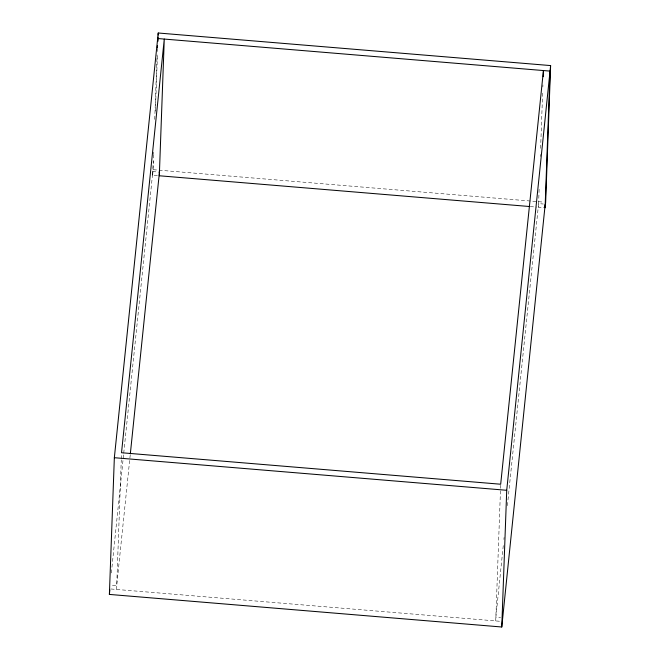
<?xml version="1.0" encoding="UTF-8"?>
<svg xmlns="http://www.w3.org/2000/svg" width="660" height="660" viewBox="0 0 660 660"><rect width="100%" height="100%" fill="white"/><g stroke="black" fill="none" stroke-linecap="round" stroke-linejoin="round"><path stroke-width="0.49" stroke-dasharray="3.3 2.47" d="M116.564 589.454L121.267 459.904M121.3 458.882L121.489 453.766M157.426 175.618L152.707 175.23L153.211 161.345M153.466 154.184L153.541 152.138M154.729 119.377L157.072 54.896M152.707 175.23L153.912 152.237M155.397 111.119L157.418 55.613M157.567 51.505L157.674 48.419M495.726 620.936L500.651 485.248M539.129 189.288L538.477 207.265L544.137 207.735M540.317 156.527L540.391 154.481M540.614 148.343L542.66 92.045M542.842 86.922L542.916 84.876M111.358 572.971L123.635 454.195M123.733 453.164L152.839 171.583L159.448 172.128M130.243 454.74L116.696 585.808L111.029 585.337M503.266 545.614L495.858 617.29L500.577 617.686M503.902 539.467L504.108 537.421M507.391 505.684L538.61 203.618L543.328 204.006M153.277 169.711L543.601 202.125M530.252 206.58L536.423 207.091M110.896 588.984L500.445 621.324"/><path stroke-width="0.99" d="M545.218 204.163L501.765 627L109.387 594.421L114.345 457.71L158.235 33L550.613 65.579L545.655 202.29L545.086 207.809L550.044 71.099L157.666 38.519L157.558 41.588M157.336 47.726L157.41 45.68M157.938 41.225L158.087 37.108M158.161 35.054L158.235 33M501.765 627L506.723 490.289L550.613 65.579M543.213 76.692L543.436 70.546L500.684 484.226L121.523 452.735L164.274 39.064L159.316 175.774L529.229 206.489M109.387 594.421L109.857 589.826M130.342 453.717L159.448 172.128M114.345 457.71L506.723 490.289"/></g></svg>
